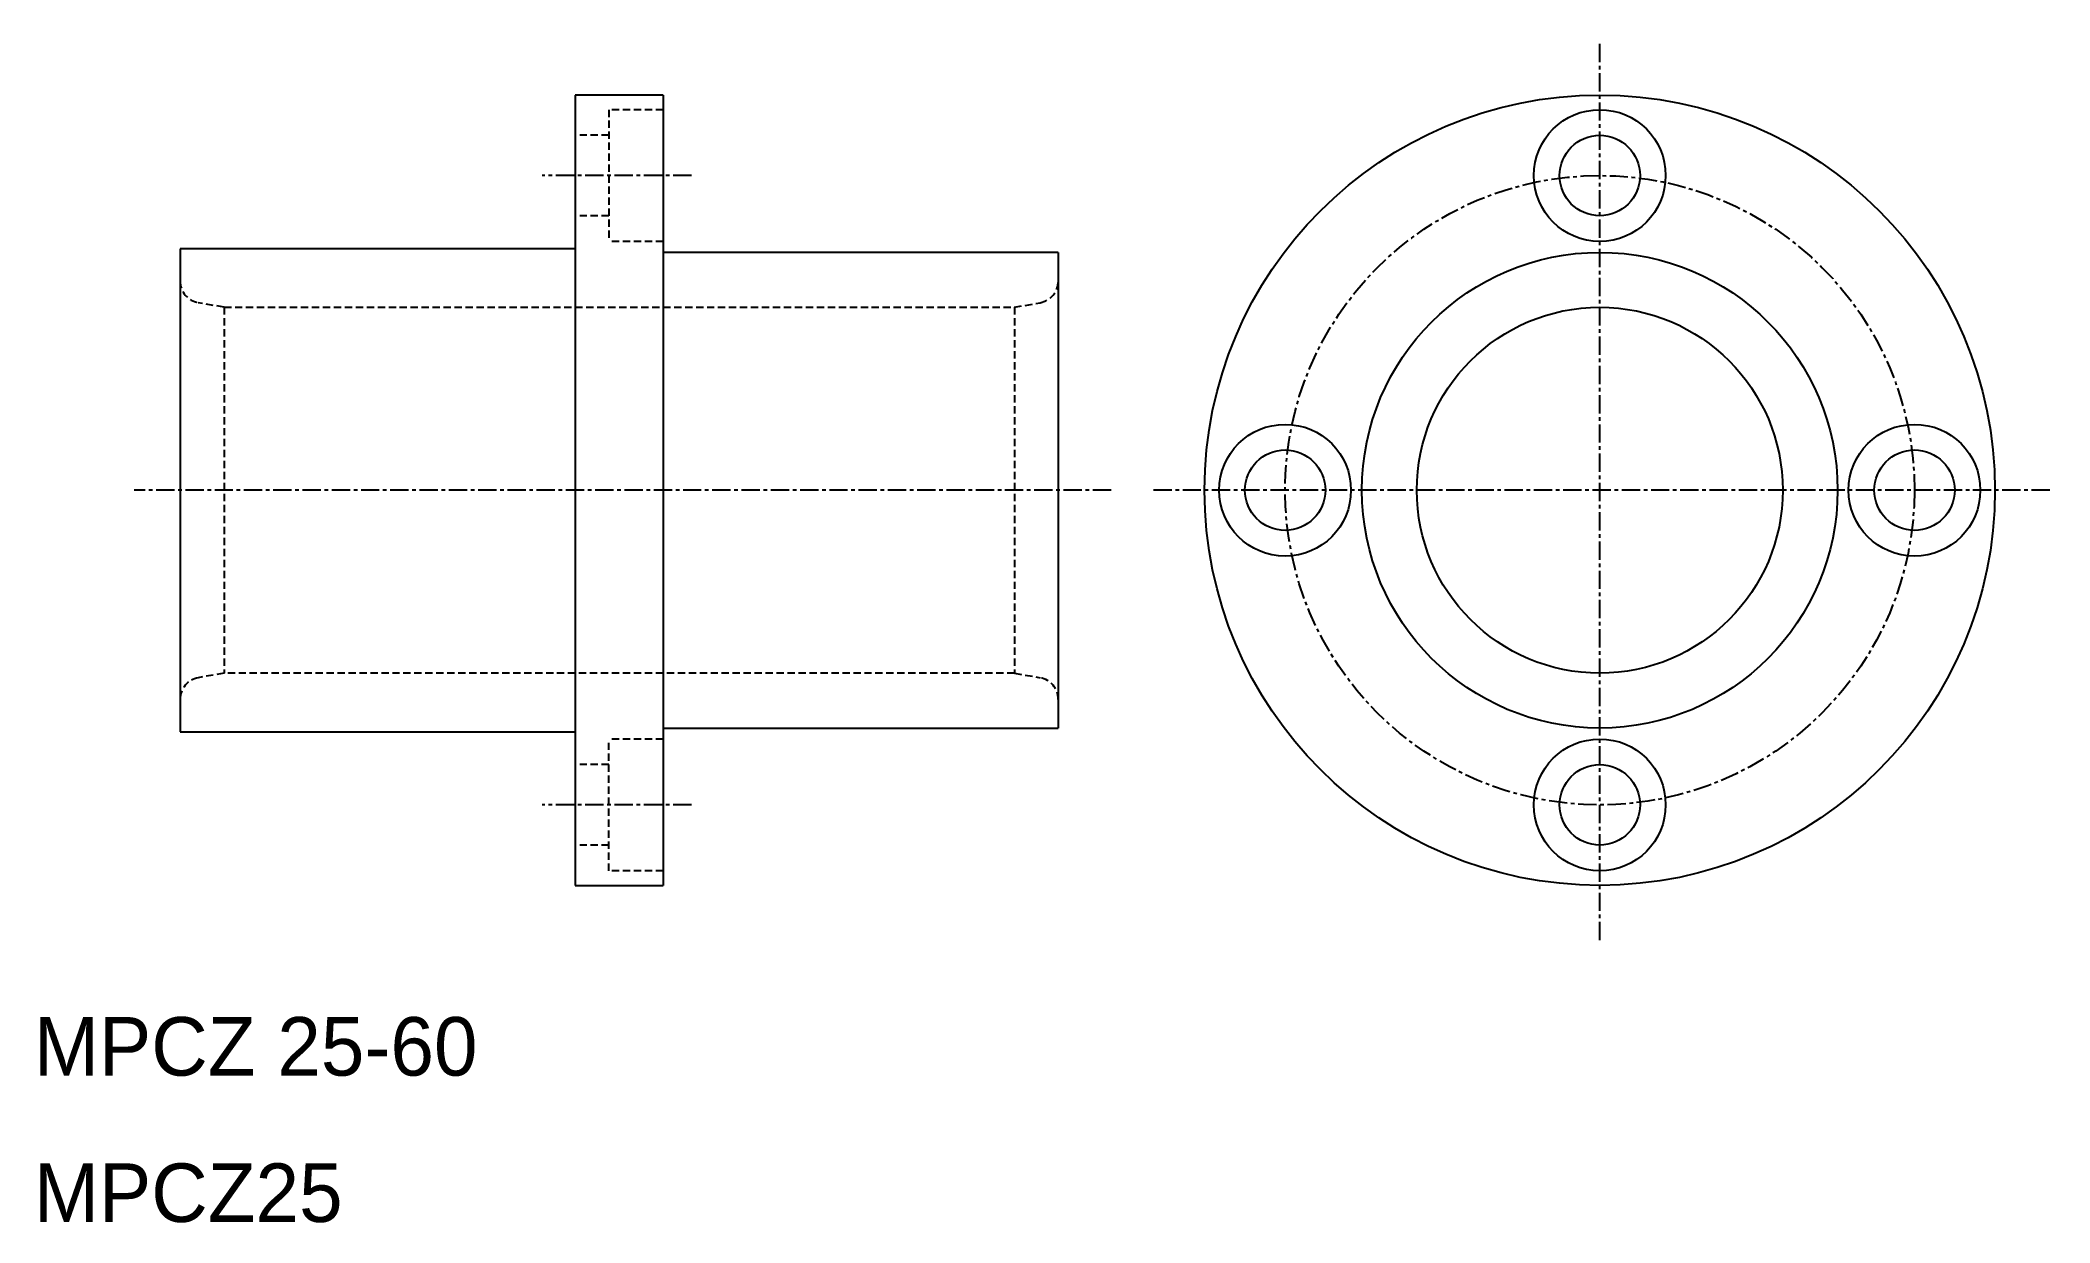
# Model space of a CAD drawing. Extents: x 10 to 148, y 10 to 91.
import ezdxf

# ---------------------------------------------------------------- set-up
doc = ezdxf.new("R2010")
doc.units = 0
doc.linetypes.add('CENTER', pattern=[2, 1.25, -0.25, 0.25, -0.25])
doc.linetypes.add('DASHED', pattern=[0.75, 0.5, -0.25])
doc.layers.get('0').update_dxf_attribs({"linetype": 'CONTINUOUS'})
doc.layers.add('CENTER', color=1, linetype='CENTER')

msp = doc.modelspace()

# ---------------------------------------------------------------- linework, layer by layer
at = {"color": 7, "linetype": 'CONTINUOUS'}
for p, q in [((47, 87), (47, 33)), ((53, 87), (47, 87)), ((53, 87), (53, 33)), ((47, 76.5), (20, 76.5)), ((20, 76.5), (20, 43.5)), ((80, 76.25), (53, 76.25)), ((80, 76.25), (80, 43.75)), ((20, 43.5), (47, 43.5)), ((53, 43.75), (80, 43.75)), ((47, 33), (53, 33))]:
    msp.add_line(p, q, dxfattribs=at)
at = {"color": 3, "linetype": 'DASHED'}
for p, q in [((49.3, 86), (49.3, 77)), ((53, 86), (49.3, 86)), ((49.3, 84.25), (47, 84.25)), ((49.3, 78.75), (47, 78.75)), ((53, 77), (49.3, 77)), ((23, 72.5), (21.24, 72.81)), ((77, 72.5), (78.76, 72.81)), ((23, 72.5), (77, 72.5)), ((23, 72.5), (23, 47.5)), ((77, 72.5), (77, 47.5)), ((23, 47.5), (21.24, 47.19)), ((77, 47.5), (23, 47.5)), ((77, 47.5), (78.76, 47.19)), ((49.3, 34), (49.3, 43)), ((53, 43), (49.3, 43)), ((49.3, 41.25), (47, 41.25)), ((49.3, 35.75), (47, 35.75)), ((53, 34), (49.3, 34))]:
    msp.add_line(p, q, dxfattribs=at)
at = {"color": 7, "linetype": 'CONTINUOUS'}
for centre, radius in [((117, 60), 27), ((117, 81.5), 4.5), ((117, 81.5), 2.75), ((117, 60), 16.25), ((117, 60), 12.5), ((95.5, 60), 4.5), ((138.5, 60), 4.5), ((95.5, 60), 2.75), ((138.5, 60), 2.75), ((117, 38.5), 4.5), ((117, 38.5), 2.75)]:
    msp.add_circle(centre, radius, dxfattribs=at)
at = {"color": 3, "linetype": 'DASHED'}
for centre, start, end in [((21.5, 74.29), 180, 260), ((78.5, 74.29), 280, 0), ((21.5, 45.71), 100, 180), ((78.5, 45.71), 360, 80)]:
    msp.add_arc(centre, 1.5, start, end, dxfattribs=at)
at = {"layer": 'CENTER', "color": 1, "linetype": 'CENTER'}
for p, q in [((117, 29.25), (117, 90.75)), ((54.93, 81.5), (44.74, 81.5)), ((83.61, 60), (16.86, 60)), ((147.75, 60), (86.25, 60)), ((54.93, 38.5), (44.74, 38.5))]:
    msp.add_line(p, q, dxfattribs=at)
msp.add_circle((117, 60), 21.5, dxfattribs=at)

# ---------------------------------------------------------------- texts
at = {"color": 7, "linetype": 'CONTINUOUS'}
for s, p in [('MPCZ 25-60', (10, 20)), ('MPCZ25', (10, 10))]:
    msp.add_text(s, height=4, dxfattribs=at).set_placement(p)

doc.saveas('drawing.dxf')
